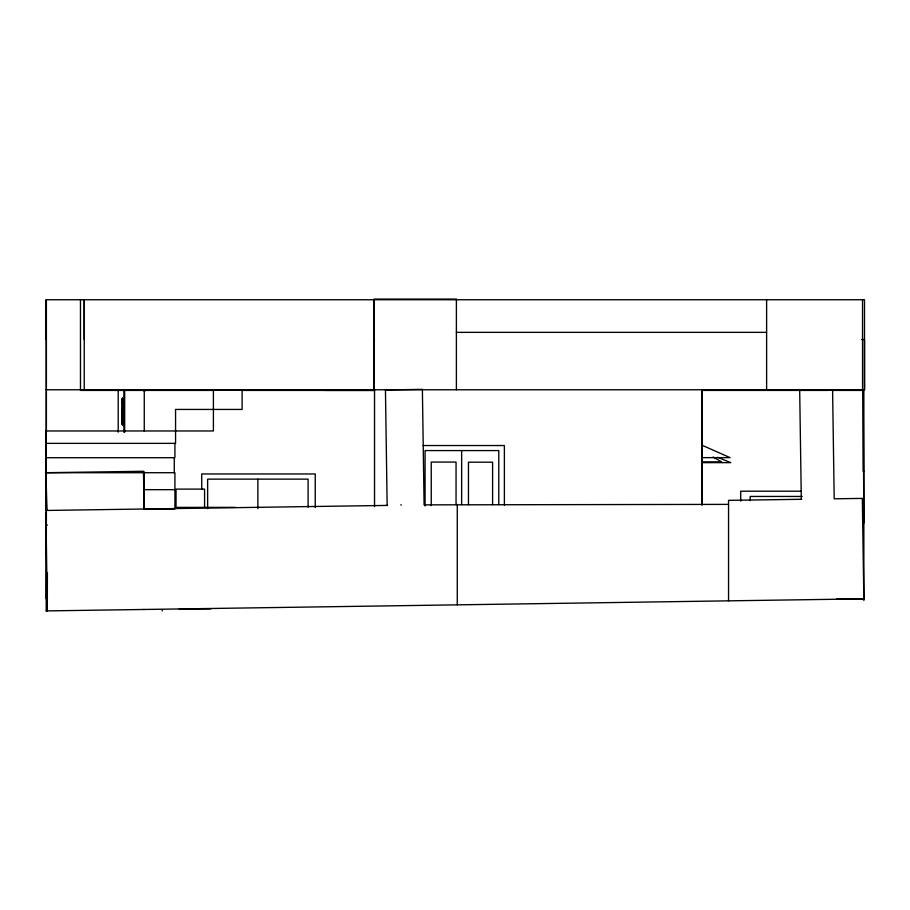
<?xml version="1.0" encoding="UTF-8"?>
<svg xmlns="http://www.w3.org/2000/svg" width="910" height="910" viewBox="0 0 910 910"><rect width="100%" height="100%" fill="white"/><g stroke="black" fill="none" stroke-linecap="round" stroke-linejoin="round"><path stroke-width="1.36" d="M80.467 389.764L80.467 299.743M84.232 339.532L84.232 299.743L84.232 390.413M122.452 412.116L122.554 399.024L122.577 423.776L122.588 399.262L122.6 410.558L122.577 408.567M122.679 410.672L122.543 423.537L122.531 412.241L122.554 414.221M373.93 389.764L373.93 299.083L456.388 299.083L456.388 389.764M374.533 506.677L374.533 389.764M702.065 504.197L702.065 389.764L702.065 505.266M766.618 389.764L766.618 299.743M46.251 389.764L864.5 389.764L864.5 339.532L861.679 339.532M122.543 423.537L122.588 399.262M45.966 481.208L45.921 430.965L213.406 430.965L213.406 389.867L242.106 389.867M122.668 404.586L122.384 398.205L122.384 424.959L122.77 398.205M122.384 424.959L122.486 420.659M122.6 410.558L122.679 407.498M46.478 510.453L45.921 472.711L143.473 471.278L144.03 509.009L174.913 509.009L174.913 472.711L45.5 472.711M47.4 572.936L47.309 610.917L45.921 510.464L387.433 505.414M728.546 504.379L424.094 504.868L422.388 389.366L385.453 389.958L387.148 505.414M801.801 499.283L728.546 500.363L728.546 600.839M46.251 512.421L46.205 610.917L863.852 598.848L862.327 498.396L834.197 498.805L832.593 389.878L799.685 390.356L801.312 499.294M47.013 610.917L46.205 610.917M374.533 390.413L324.87 390.413M46.251 432.148L46.251 299.743L864.5 299.743L864.5 389.764M456.388 332.355L766.618 332.355M46.251 339.532L46.251 299.743M373.93 339.532L374.533 339.532M80.501 390.413L213.406 390.413M242.106 390.413L373.93 390.413L373.93 299.743M702.065 390.413L827.861 390.413M832.104 390.413L863.192 390.413L863.852 523.023L863.192 523.023M144.167 391.186L144.826 391.186M423.116 445.536L504.379 445.536L504.379 505.152M45.921 457.707L174.913 457.707L174.913 443.363M702.065 457.639L730.116 457.639L702.065 445.24M702.065 461.87L721.63 461.87L713.076 457.013M702.065 462.644L730.764 462.644L717.717 457.309M863.852 471.312L863.192 471.312L863.192 389.764M174.913 489.671L144.03 489.671L144.03 509.009M801.482 491.207L740.706 491.207L740.706 501.114M802.233 496.45L750.204 496.45L750.204 500.659M235.235 507.37L176.039 507.37L176.039 489.114L204.579 489.114L204.579 507.37M46.205 525.104L47.4 525.104M862.816 598.848L863.84 598.848L836.563 598.848M46.205 598.848L46.387 512.398M179.168 608.961L210.858 608.961M143.689 609.472L144.258 609.484M45.921 472.711L46.99 510.442M122.77 424.959L122.531 412.241M122.384 398.205L122.475 403.164M401.071 504.561L401.082 505.209M863.852 389.764L863.852 600.475M862.543 299.743L862.543 389.764M769.905 389.764L769.905 390.413M498.782 504.572L498.782 450.575L425.072 450.575L425.072 505.994M492.594 504.652L492.594 462.2L468.457 462.2L468.457 504.652M461.643 450.575L461.643 504.572M457.264 504.379L457.264 604.854M456.046 504.242L456.046 462.075L431.249 462.075L431.249 505.641M315.247 507.575L315.247 473.962L201.736 473.962L201.736 489.364M308.103 507.211L308.103 479.138L207.639 479.138L207.639 508.61M257.871 479.138L257.871 508.61M242.106 389.764L242.106 409.432L175.562 409.432L175.562 443.363L45.807 443.363L45.807 472.711M174.265 457.707L174.265 472.711M162.219 610.257L162.219 610.917M144.258 390.413L144.258 430.965M144.258 471.926L144.258 490.297M124.681 389.764L124.681 432.193M123.862 389.764L123.862 432.193M118.198 389.764L118.198 432.148M46.387 299.743L46.387 432.148M45.921 430.965L45.921 510.464"/></g></svg>
